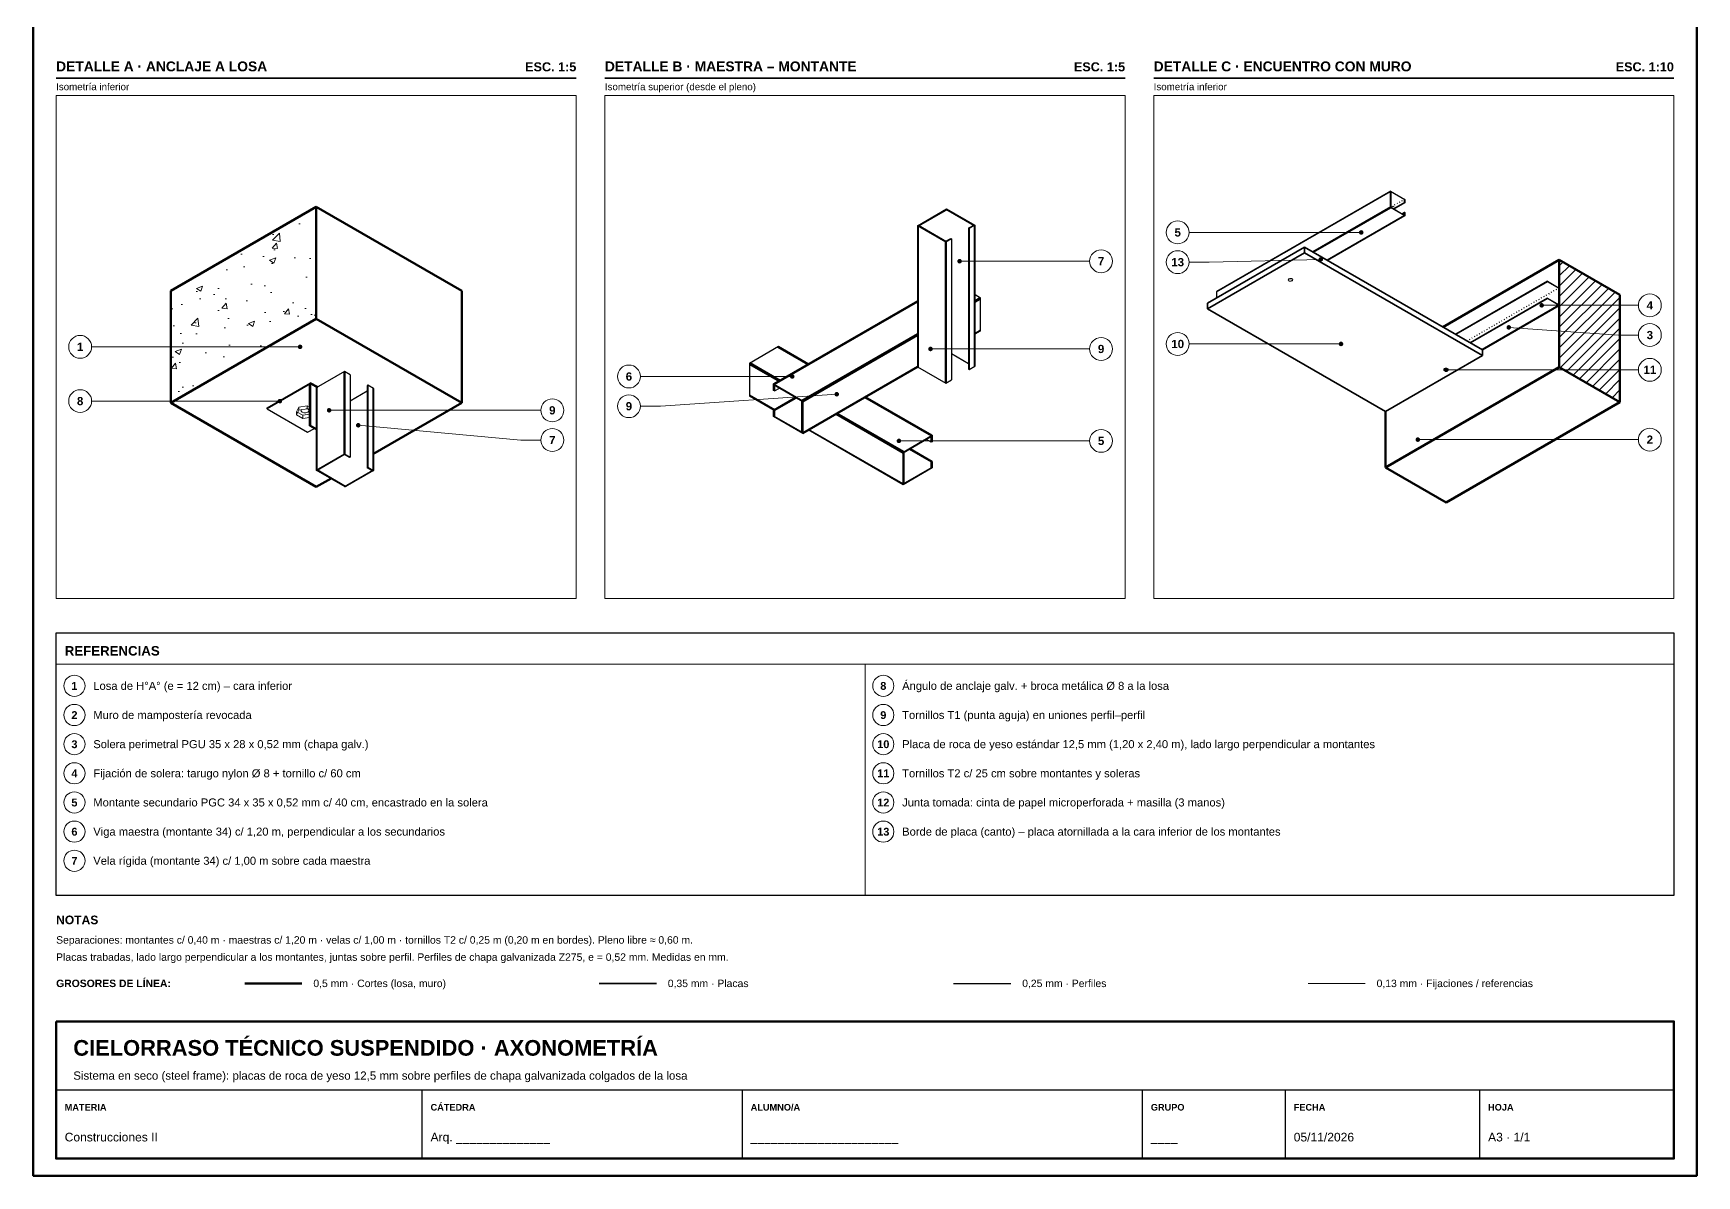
# Model space of a CAD drawing. Header units: millimetres. Extents: x 3 to 294, y 3 to 417.
# Drawn here: x 3 to 294, y 3 to 202.9 of the extents above; entities that cross this region are included whole.
import ezdxf
from ezdxf.enums import TextEntityAlignment as Align

# ---------------------------------------------------------------- set-up
doc = ezdxf.new("R2010")
doc.units = ezdxf.units.MM
for name, color, linetype, lineweight in [('A-FIJACIONES', 7, 'Continuous', 13), ('A-LOSA-CORTE', 7, 'Continuous', 50), ('A-MURO-CORTE', 7, 'Continuous', 50), ('A-PERFILES-GALV', 7, 'Continuous', 25), ('A-PLACAS-YESO', 7, 'Continuous', 35), ('A-RAYADOS', 8, 'Continuous', 9), ('T-MARCO-ROTULO', 7, 'Continuous', 25), ('T-REFERENCIAS', 7, 'Continuous', 13), ('T-TEXTOS', 7, 'Continuous', 18)]:
    doc.layers.add(name, color=color, linetype=linetype, lineweight=lineweight)
doc.styles.add('ARIAL', font='arial.ttf')
doc.styles.add('ARIAL-NEGRITA', font='arialbd.ttf')

msp = doc.modelspace()

# ---------------------------------------------------------------- hatches: boundary and pattern name
at = {"layer": 'A-RAYADOS'}
h = msp.add_hatch(dxfattribs=at)
h.set_pattern_fill('AR-CONC', color=256, scale=0.06)
h.paths.add_polyline_path([(27.04, 138.2), (27.04, 157.8), (52.5, 172.49), (52.5, 152.9)])
h = msp.add_hatch(dxfattribs=at)
h.set_pattern_fill('ANSI31', color=256, scale=0.4)
h.paths.add_polyline_path([(269.96, 163.21), (280.56, 157.08), (280.56, 138.3), (269.96, 144.43)])
at = {"layer": 'T-REFERENCIAS'}
h = msp.add_hatch(color=256, dxfattribs=at)
h.dxf.hatch_style = 1
edge = h.paths.add_edge_path()
edge.add_arc((235.31, 168.02), 0.4, 0, 360)
h = msp.add_hatch(color=256, dxfattribs=at)
h.dxf.hatch_style = 1
edge = h.paths.add_edge_path()
edge.add_arc((165.05, 162.98), 0.4, 0, 360)
h = msp.add_hatch(color=256, dxfattribs=at)
h.dxf.hatch_style = 1
edge = h.paths.add_edge_path()
edge.add_arc((228.24, 163.31), 0.4, 0, 360)
h = msp.add_hatch(color=256, dxfattribs=at)
h.dxf.hatch_style = 1
edge = h.paths.add_edge_path()
edge.add_arc((266.88, 155.27), 0.4, 0, 360)
h = msp.add_hatch(color=256, dxfattribs=at)
h.dxf.hatch_style = 1
edge = h.paths.add_edge_path()
edge.add_arc((261.12, 151.41), 0.4, 0, 360)
h = msp.add_hatch(color=256, dxfattribs=at)
h.dxf.hatch_style = 1
edge = h.paths.add_edge_path()
edge.add_arc((231.77, 148.51), 0.4, 0, 360)
h = msp.add_hatch(color=256, dxfattribs=at)
h.dxf.hatch_style = 1
edge = h.paths.add_edge_path()
edge.add_arc((49.67, 148), 0.4, 0, 360)
h = msp.add_hatch(color=256, dxfattribs=at)
h.dxf.hatch_style = 1
edge = h.paths.add_edge_path()
edge.add_arc((159.96, 147.63), 0.4, 0, 360)
h = msp.add_hatch(color=256, dxfattribs=at)
h.dxf.hatch_style = 1
edge = h.paths.add_edge_path()
edge.add_arc((135.77, 142.82), 0.4, 0, 360)
h = msp.add_hatch(color=256, dxfattribs=at)
h.dxf.hatch_style = 1
edge = h.paths.add_edge_path()
edge.add_arc((250.16, 143.98), 0.4, 0, 360)
h = msp.add_hatch(color=256, dxfattribs=at)
h.dxf.hatch_style = 1
edge = h.paths.add_edge_path()
edge.add_arc((143.55, 139.71), 0.4, 0, 360)
h = msp.add_hatch(color=256, dxfattribs=at)
h.dxf.hatch_style = 1
edge = h.paths.add_edge_path()
edge.add_arc((46.14, 138.51), 0.4, 0, 360)
h = msp.add_hatch(color=256, dxfattribs=at)
h.dxf.hatch_style = 1
edge = h.paths.add_edge_path()
edge.add_arc((54.76, 136.9), 0.4, 0, 360)
h = msp.add_hatch(color=256, dxfattribs=at)
h.dxf.hatch_style = 1
edge = h.paths.add_edge_path()
edge.add_arc((59.85, 134.28), 0.4, 0, 360)
h = msp.add_hatch(color=256, dxfattribs=at)
h.dxf.hatch_style = 1
edge = h.paths.add_edge_path()
edge.add_arc((154.44, 131.55), 0.4, 0, 360)
h = msp.add_hatch(color=256, dxfattribs=at)
h.dxf.hatch_style = 1
edge = h.paths.add_edge_path()
edge.add_arc((245.21, 131.77), 0.4, 0, 360)

# ---------------------------------------------------------------- linework, layer by layer
at = {"layer": 'A-FIJACIONES'}
for p, q in [((222.54, 159.73), (222.56, 159.83)), ((222.56, 159.77), (222.54, 159.67)), ((222.59, 159.63), (222.54, 159.73)), ((222.54, 159.67), (222.59, 159.57)), ((222.56, 159.83), (222.65, 159.92)), ((222.65, 159.86), (222.56, 159.77)), ((222.72, 159.56), (222.59, 159.63)), ((222.59, 159.57), (222.72, 159.5)), ((222.65, 159.92), (222.8, 159.97)), ((222.8, 159.91), (222.65, 159.86)), ((222.89, 159.52), (222.72, 159.56)), ((222.72, 159.5), (222.89, 159.47)), ((222.8, 159.97), (222.98, 159.98)), ((222.98, 159.93), (222.8, 159.91)), ((223.07, 159.54), (222.89, 159.52)), ((222.89, 159.47), (223.07, 159.48)), ((222.98, 159.98), (223.15, 159.95)), ((223.15, 159.89), (222.98, 159.93)), ((223.22, 159.59), (223.07, 159.54)), ((223.07, 159.48), (223.22, 159.53)), ((223.15, 159.95), (223.27, 159.88)), ((223.27, 159.82), (223.15, 159.89)), ((223.31, 159.68), (223.22, 159.59)), ((223.22, 159.53), (223.31, 159.62)), ((223.27, 159.88), (223.33, 159.78)), ((223.33, 159.72), (223.27, 159.82)), ((223.33, 159.78), (223.31, 159.68)), ((223.31, 159.62), (223.33, 159.72)), ((249.76, 144.01), (249.78, 144.11)), ((249.78, 144.06), (249.76, 143.95)), ((249.82, 143.91), (249.76, 144.01)), ((249.76, 143.95), (249.82, 143.86)), ((249.78, 144.11), (249.87, 144.2)), ((249.87, 144.14), (249.78, 144.06)), ((249.94, 143.84), (249.82, 143.91)), ((249.82, 143.86), (249.94, 143.78)), ((249.87, 144.2), (250.02, 144.25)), ((250.02, 144.2), (249.87, 144.14)), ((250.11, 143.81), (249.94, 143.84)), ((249.94, 143.78), (250.11, 143.75)), ((250.02, 144.25), (250.2, 144.27)), ((250.2, 144.21), (250.02, 144.2)), ((250.29, 143.82), (250.11, 143.81)), ((250.11, 143.75), (250.29, 143.76)), ((250.2, 144.27), (250.37, 144.23)), ((250.37, 144.17), (250.2, 144.21)), ((250.44, 143.87), (250.29, 143.82)), ((250.29, 143.76), (250.44, 143.82)), ((250.37, 144.23), (250.5, 144.16)), ((250.5, 144.1), (250.37, 144.17)), ((250.53, 143.96), (250.44, 143.87)), ((250.44, 143.82), (250.53, 143.9)), ((250.5, 144.16), (250.55, 144.06)), ((250.55, 144), (250.5, 144.1)), ((250.55, 144.06), (250.53, 143.96)), ((250.53, 143.9), (250.55, 144)), ((49.07, 136.64), (49.46, 137.48)), ((49.46, 136.94), (49.07, 136.1)), ((49.46, 137.48), (50.91, 137.7)), ((49.46, 136.94), (49.46, 137.48)), ((50.91, 137.16), (49.46, 136.94)), ((49.9, 137.03), (49.84, 136.97)), ((49.84, 136.97), (49.84, 136.76)), ((51.02, 137.15), (50.81, 137.22)), ((50.91, 137.7), (50.91, 137.16)), ((50.91, 137.7), (51.33, 137.45)), ((51.33, 136.92), (50.91, 137.16)), ((51.2, 136.97), (51.02, 137.15)), ((51.2, 136.76), (51.2, 136.97)), ((49.07, 136.64), (49.07, 136.1)), ((50.13, 136.03), (49.07, 136.64)), ((49.07, 136.1), (50.13, 135.49)), ((49.84, 136.76), (50.03, 136.58)), ((50.03, 136.58), (50.34, 136.47)), ((51.34, 136.21), (50.13, 136.03)), ((50.13, 136.03), (50.13, 135.49)), ((50.13, 135.49), (51.34, 135.67)), ((50.34, 136.47), (50.7, 136.47)), ((50.7, 136.47), (51.02, 136.58)), ((51.02, 136.58), (51.2, 136.76))]:
    msp.add_line(p, q, dxfattribs=at)
at = {"layer": 'A-LOSA-CORTE'}
for p, q in [((27.04, 157.8), (52.5, 172.49)), ((52.5, 172.49), (52.5, 152.9)), ((52.5, 172.49), (77.96, 157.8)), ((27.04, 138.2), (27.04, 157.8)), ((77.96, 157.8), (77.85, 157.74)), ((77.96, 138.2), (77.96, 157.8)), ((52.5, 152.9), (27.04, 138.2)), ((52.5, 152.9), (77.96, 138.2)), ((52.5, 123.51), (27.04, 138.2)), ((62.42, 129.23), (77.96, 138.2)), ((52.5, 123.51), (55.09, 125)), ((52.5, 123.63), (52.5, 123.51))]:
    msp.add_line(p, q, dxfattribs=at)
at = {"layer": 'A-MURO-CORTE'}
for p, q in [((269.96, 163.21), (249.61, 151.46)), ((269.96, 163.21), (280.56, 157.08)), ((269.96, 144.43), (269.96, 163.21)), ((280.56, 157.08), (280.45, 157.02)), ((280.56, 157.08), (280.56, 138.3)), ((269.96, 144.43), (239.55, 126.87)), ((280.56, 138.3), (269.96, 144.43)), ((239.55, 136.82), (239.55, 126.87)), ((250.16, 120.75), (280.56, 138.3)), ((239.55, 126.87), (250.16, 120.75)), ((250.16, 120.75), (250.16, 120.87))]:
    msp.add_line(p, q, dxfattribs=at)
at = {"layer": 'A-PERFILES-GALV'}
for p, q in [((240.4, 175.25), (209.99, 157.7)), ((240.4, 175.25), (209.99, 157.7)), ((209.99, 157.61), (240.4, 175.17)), ((240.47, 175.21), (221.86, 164.46)), ((240.4, 175.25), (240.47, 175.21)), ((240.4, 172.39), (240.4, 175.25)), ((240.4, 175.25), (242.94, 173.78)), ((240.4, 175.17), (240.4, 175.25)), ((242.94, 173.7), (240.4, 175.17)), ((240.47, 175.21), (240.47, 172.35)), ((157.69, 169.19), (162.78, 172.13)), ((162.92, 172.05), (157.83, 169.11)), ((162.64, 172.05), (162.78, 172.13)), ((167.59, 169.19), (162.64, 172.05)), ((162.64, 171.92), (162.64, 172.05)), ((162.78, 172.13), (162.92, 172.05)), ((162.78, 172.13), (162.78, 172)), ((162.78, 172.13), (167.73, 169.27)), ((162.78, 172.13), (162.78, 172)), ((162.92, 172.05), (162.92, 171.92)), ((240.4, 172.47), (226.76, 164.6)), ((240.4, 172.39), (226.87, 164.58)), ((240.4, 172.39), (226.87, 164.58)), ((226.94, 164.54), (240.47, 172.35)), ((240.4, 172.47), (242.94, 171)), ((240.4, 172.39), (240.4, 172.47)), ((242.94, 170.92), (240.4, 172.39)), ((240.47, 172.35), (240.4, 172.39)), ((240.71, 172.57), (240.82, 172.63)), ((241, 172.57), (240.89, 172.51)), ((242.87, 173.25), (240.93, 172.13)), ((242.94, 173.21), (241, 172.08)), ((241.14, 172.82), (241.25, 172.88)), ((241.58, 173.07), (241.68, 173.13)), ((242.01, 173.32), (242.12, 173.38)), ((242.44, 173.57), (242.55, 173.63)), ((242.77, 173.76), (242.87, 173.82)), ((242.94, 173.78), (242.84, 173.72)), ((242.94, 173.78), (242.84, 173.72)), ((242.94, 173.7), (242.84, 173.64)), ((242.87, 173.25), (242.87, 173.82)), ((242.87, 173.82), (242.94, 173.78)), ((242.94, 173.21), (242.87, 173.25)), ((242.94, 173.78), (242.94, 173.7)), ((242.94, 173.78), (242.94, 173.21)), ((157.69, 169.19), (157.83, 169.27)), ((157.69, 169.19), (157.69, 144.53)), ((162.64, 166.33), (157.69, 169.19)), ((157.69, 169.19), (157.69, 144.53)), ((157.83, 169.11), (157.69, 169.19)), ((157.83, 169.27), (162.78, 166.41)), ((157.83, 144.45), (157.83, 169.11)), ((166.6, 168.78), (167.59, 169.35)), ((167.73, 169.27), (166.74, 168.7)), ((167.59, 169.23), (167.59, 169.35)), ((167.59, 169.35), (167.73, 169.27)), ((167.73, 169.27), (167.59, 169.19)), ((167.59, 169.19), (167.59, 144.53)), ((167.73, 169.27), (167.73, 144.61)), ((167.73, 169.27), (167.73, 144.61)), ((242.87, 170.96), (229.35, 163.15)), ((242.94, 170.92), (229.42, 163.11)), ((242.94, 170.92), (229.42, 163.11)), ((237.43, 167.82), (239.81, 169.19)), ((240.02, 169.32), (241.97, 170.44)), ((242.19, 170.57), (242.94, 171)), ((242.44, 171.29), (242.87, 171.54)), ((242.94, 171.49), (242.62, 171.31)), ((242.87, 170.96), (242.87, 171.54)), ((242.87, 171.54), (242.94, 171.49)), ((242.94, 170.92), (242.87, 170.96)), ((242.94, 171.49), (242.94, 170.92)), ((242.94, 171), (242.94, 170.92)), ((162.5, 166.41), (163.49, 166.98)), ((162.5, 166.41), (162.5, 141.75)), ((162.64, 166.33), (162.5, 166.41)), ((163.63, 166.9), (162.64, 166.33)), ((162.78, 166.41), (162.64, 166.33)), ((162.64, 166.33), (162.64, 141.67)), ((162.64, 166.33), (162.64, 141.67)), ((162.78, 141.75), (162.78, 166.41)), ((163.49, 166.86), (163.49, 166.98)), ((163.49, 166.98), (163.63, 166.9)), ((163.63, 166.9), (163.63, 142.24)), ((166.6, 168.78), (166.6, 144.12)), ((166.74, 168.7), (166.6, 168.78)), ((166.74, 168.7), (166.74, 144.04)), ((233.1, 165.32), (235.05, 166.44)), ((235.26, 166.57), (237.21, 167.69)), ((219.48, 163.09), (210.06, 157.66)), ((221.64, 164.34), (219.69, 163.22)), ((229.42, 163.2), (230.72, 163.95)), ((230.93, 164.07), (232.88, 165.19)), ((210.06, 157.66), (209.99, 157.7)), ((209.99, 157.7), (209.99, 156.45)), ((209.99, 157.7), (209.99, 157.61)), ((210.06, 156.54), (210.06, 157.66)), ((267.87, 159.47), (251.86, 150.23)), ((267.87, 159.39), (251.86, 150.14)), ((267.87, 159.47), (269.96, 158.27)), ((267.87, 159.39), (267.87, 159.47)), ((269.96, 158.19), (267.87, 159.39)), ((268.15, 157.31), (268.05, 157.25)), ((268.33, 157.25), (268.22, 157.19)), ((268.59, 157.56), (268.48, 157.5)), ((269.02, 157.81), (268.91, 157.75)), ((269.45, 158.06), (269.34, 158)), ((269.89, 158.31), (269.78, 158.25)), ((269.89, 158.31), (269.96, 158.27)), ((269.89, 155.29), (269.89, 158.31)), ((269.96, 158.27), (269.96, 155.25)), ((269.96, 158.27), (269.96, 158.19)), ((132.52, 141.51), (157.69, 156.04)), ((157.69, 156.04), (132.52, 141.51)), ((132.66, 141.43), (157.72, 155.9)), ((167.72, 156.12), (168.58, 156.61)), ((167.75, 155.97), (168.72, 156.53)), ((168.72, 156.53), (167.75, 155.97)), ((167.75, 155.81), (168.72, 156.37)), ((168.72, 156.53), (167.77, 157.08)), ((168.72, 156.53), (168.58, 156.61)), ((168.62, 156.43), (168.72, 156.37)), ((168.72, 150.82), (168.72, 156.53)), ((168.72, 156.37), (168.72, 156.53)), ((267.87, 156.53), (254.34, 148.72)), ((254.45, 148.7), (267.87, 156.45)), ((269.89, 155.29), (256.47, 147.54)), ((269.96, 155.25), (256.54, 147.5)), ((256.54, 147.5), (269.96, 155.25)), ((262.96, 154.31), (262.85, 154.25)), ((263.39, 154.56), (263.28, 154.5)), ((263.83, 154.81), (263.72, 154.75)), ((264.26, 155.06), (264.15, 155)), ((264.69, 155.31), (264.58, 155.25)), ((265.12, 155.56), (265.02, 155.5)), ((265.56, 155.81), (265.45, 155.75)), ((265.99, 156.06), (265.88, 156)), ((266.42, 156.31), (266.31, 156.25)), ((266.86, 156.56), (266.75, 156.5)), ((267.29, 156.81), (267.18, 156.75)), ((267.72, 157.06), (267.61, 157)), ((267.87, 156.53), (269.96, 155.33)), ((267.87, 156.45), (267.87, 156.53)), ((269.96, 155.25), (267.87, 156.45)), ((268.33, 154.39), (268.22, 154.33)), ((268.77, 154.64), (268.66, 154.58)), ((269.2, 154.89), (269.09, 154.83)), ((269.63, 155.14), (269.52, 155.08)), ((269.96, 155.25), (269.89, 155.29)), ((269.96, 155.33), (269.96, 155.25)), ((258.2, 151.56), (258.09, 151.5)), ((258.63, 151.81), (258.52, 151.75)), ((259.06, 152.06), (258.96, 152)), ((259.5, 152.31), (259.39, 152.25)), ((259.93, 152.56), (259.82, 152.5)), ((260.36, 152.81), (260.25, 152.75)), ((260.8, 153.06), (260.69, 153)), ((261.23, 153.31), (261.12, 153.25)), ((261.66, 153.56), (261.55, 153.5)), ((262.09, 153.81), (261.99, 153.75)), ((262.53, 154.06), (262.42, 154)), ((263.14, 151.39), (263.03, 151.33)), ((263.57, 151.64), (263.46, 151.58)), ((264, 151.89), (263.9, 151.83)), ((264.44, 152.14), (264.33, 152.08)), ((264.87, 152.39), (264.76, 152.33)), ((265.3, 152.64), (265.19, 152.58)), ((265.74, 152.89), (265.63, 152.83)), ((266.17, 153.14), (266.06, 153.08)), ((266.6, 153.39), (266.49, 153.33)), ((267.03, 153.64), (266.93, 153.58)), ((267.47, 153.89), (267.36, 153.83)), ((267.9, 154.14), (267.79, 154.08)), ((137.47, 138.65), (157.67, 150.31)), ((137.61, 138.57), (157.7, 150.17)), ((157.7, 150.17), (137.61, 138.57)), ((137.61, 138.41), (157.7, 150.01)), ((167.75, 150.42), (168.72, 150.98)), ((167.75, 150.26), (168.72, 150.82)), ((168.72, 150.82), (167.75, 150.26)), ((168.62, 150.88), (168.72, 150.82)), ((168.65, 150.86), (168.72, 150.82)), ((168.72, 150.82), (168.72, 150.98)), ((254.3, 149.31), (254.2, 149.25)), ((254.74, 149.56), (254.63, 149.5)), ((255.17, 149.81), (255.06, 149.75)), ((255.6, 150.06), (255.49, 150)), ((256.03, 150.31), (255.93, 150.25)), ((256.47, 150.56), (256.36, 150.5)), ((256.9, 150.81), (256.79, 150.75)), ((257.33, 151.06), (257.23, 151)), ((257.77, 151.31), (257.66, 151.25)), ((258.38, 148.64), (258.27, 148.58)), ((258.81, 148.89), (258.7, 148.83)), ((259.24, 149.14), (259.14, 149.08)), ((259.68, 149.39), (259.57, 149.33)), ((260.11, 149.64), (260, 149.58)), ((260.54, 149.89), (260.43, 149.83)), ((260.97, 150.14), (260.87, 150.08)), ((261.41, 150.39), (261.3, 150.33)), ((261.84, 150.64), (261.73, 150.58)), ((262.27, 150.89), (262.17, 150.83)), ((262.71, 151.14), (262.6, 151.08)), ((133.37, 148.04), (128.28, 145.1)), ((133.37, 148.04), (133.23, 147.96)), ((133.23, 147.96), (133.23, 147.84)), ((133.23, 147.96), (138.51, 144.91)), ((133.37, 147.96), (133.37, 148.04)), ((138.66, 144.99), (133.37, 148.04)), ((133.37, 147.93), (133.37, 148.04)), ((138.66, 144.99), (133.37, 148.04)), ((163.61, 146.83), (166.62, 145.09)), ((257.08, 147.89), (256.97, 147.83)), ((257.51, 148.14), (257.4, 148.08)), ((257.95, 148.39), (257.84, 148.33)), ((57.45, 143.67), (52.5, 140.81)), ((57.45, 143.67), (57.31, 143.59)), ((57.31, 143.59), (57.41, 143.53)), ((57.31, 143.59), (57.31, 129.22)), ((57.45, 143.67), (57.45, 129.3)), ((58.44, 143.1), (57.45, 143.67)), ((57.45, 143.67), (57.45, 129.3)), ((57.59, 143.59), (57.45, 143.67)), ((57.48, 143.53), (57.59, 143.59)), ((57.59, 129.22), (57.59, 143.59)), ((58.37, 143.06), (58.44, 143.1)), ((58.44, 143.1), (58.44, 128.73)), ((128.42, 145.18), (128.28, 145.1)), ((128.28, 145.1), (128.28, 139.39)), ((133.56, 142.05), (128.28, 145.1)), ((128.28, 145.1), (128.28, 144.94)), ((133.56, 142.05), (128.28, 145.1)), ((128.28, 144.94), (133.46, 141.95)), ((133.71, 142.13), (128.42, 145.18)), ((137.61, 133.02), (157.7, 144.62)), ((137.61, 132.85), (157.81, 144.52)), ((157.81, 144.52), (137.61, 132.85)), ((157.76, 144.57), (157.69, 144.53)), ((157.69, 144.53), (162.64, 141.67)), ((157.69, 144.53), (157.83, 144.45)), ((166.6, 144.12), (166.74, 144.04)), ((166.74, 144.04), (167.73, 144.61)), ((167.59, 144.53), (167.73, 144.61)), ((167.73, 144.61), (167.66, 144.65)), ((43.93, 137.34), (51.52, 141.72)), ((51.52, 141.53), (43.93, 137.14)), ((51.35, 141.62), (51.52, 141.72)), ((51.35, 134.18), (51.35, 141.62)), ((51.52, 141.72), (51.52, 134.27)), ((51.52, 141.72), (52.7, 141.04)), ((52.7, 141.04), (51.52, 141.72)), ((51.52, 141.72), (51.52, 141.53)), ((51.52, 141.53), (52.7, 140.84)), ((52.64, 140.9), (52.5, 140.81)), ((52.5, 140.81), (52.57, 140.77)), ((52.5, 140.81), (52.5, 126.44)), ((52.5, 140.81), (52.61, 140.75)), ((52.5, 140.81), (52.5, 126.44)), ((52.75, 140.84), (52.64, 140.9)), ((52.64, 126.53), (52.64, 140.9)), ((61.43, 140.26), (58.42, 138.52)), ((61.55, 141.3), (61.41, 141.22)), ((61.41, 141.22), (61.41, 126.85)), ((61.55, 141.3), (61.55, 126.93)), ((62.54, 140.73), (61.55, 141.3)), ((62.4, 140.81), (62.29, 140.75)), ((62.4, 140.81), (62.4, 126.44)), ((62.54, 140.73), (62.4, 140.81)), ((62.43, 140.67), (62.54, 140.73)), ((62.47, 140.69), (62.54, 140.73)), ((62.54, 140.73), (62.54, 126.36)), ((62.54, 140.73), (62.54, 126.36)), ((132.52, 141.51), (137.61, 138.57)), ((132.52, 141.35), (132.52, 141.51)), ((132.52, 140.37), (132.52, 141.51)), ((132.52, 141.51), (132.66, 141.43)), ((137.61, 138.41), (132.52, 141.35)), ((132.66, 140.28), (132.52, 140.37)), ((132.66, 141.43), (132.66, 140.28)), ((132.66, 140.28), (133.53, 140.78)), ((162.6, 141.81), (162.5, 141.75)), ((162.5, 141.75), (162.64, 141.67)), ((162.64, 141.67), (163.63, 142.24)), ((162.64, 141.67), (162.78, 141.75)), ((162.78, 141.75), (162.68, 141.82)), ((163.63, 142.24), (163.56, 142.28)), ((43.93, 137.14), (43.93, 137.34)), ((43.93, 137.14), (51, 133.06)), ((128.28, 139.55), (128.28, 139.39)), ((132.7, 136.99), (128.28, 139.55)), ((128.28, 139.39), (128.38, 139.45)), ((128.28, 139.39), (128.35, 139.43)), ((132.59, 136.89), (128.28, 139.39)), ((132.59, 136.89), (128.28, 139.39)), ((136.41, 139.18), (132.52, 136.94)), ((132.52, 135.79), (132.52, 136.94)), ((132.52, 136.94), (132.66, 136.85)), ((132.66, 136.85), (136.44, 139.04)), ((132.66, 136.85), (132.66, 135.71)), ((137.47, 138.65), (137.61, 138.57)), ((137.47, 132.94), (137.47, 138.65)), ((137.61, 138.57), (137.61, 132.85)), ((137.61, 138.57), (137.61, 138.41)), ((148.44, 139.17), (160.1, 132.45)), ((160.24, 132.53), (148.58, 139.26)), ((160.24, 132.53), (148.58, 139.26)), ((51.52, 134.27), (51.35, 134.18)), ((51.35, 134.18), (52.53, 133.5)), ((52.49, 133.72), (51.52, 134.27)), ((132.52, 135.96), (137.61, 133.02)), ((132.52, 135.79), (132.52, 135.96)), ((132.66, 135.71), (132.52, 135.79)), ((137.61, 132.85), (132.52, 135.79)), ((143.38, 136.22), (155.15, 129.42)), ((155.15, 129.59), (143.49, 136.32)), ((155.15, 129.59), (143.49, 136.32)), ((155.29, 129.67), (143.63, 136.4)), ((51, 133.06), (52.18, 133.74)), ((51, 133.16), (51, 133.06)), ((137.47, 132.94), (137.69, 133.06)), ((137.61, 132.85), (137.47, 132.94)), ((137.61, 133.02), (137.61, 132.85)), ((155.15, 123.87), (138.53, 133.47)), ((155.15, 123.87), (138.53, 133.47)), ((155.15, 124.04), (138.64, 133.57)), ((155.15, 129.59), (160.24, 132.53)), ((160.24, 132.36), (155.15, 129.42)), ((160.1, 131.3), (159.23, 131.8)), ((160.1, 132.45), (160.24, 132.53)), ((160.1, 131.3), (160.1, 132.45)), ((160.24, 131.38), (160.1, 131.3)), ((160.24, 132.53), (160.24, 132.36)), ((160.24, 132.53), (160.24, 131.38)), ((52.5, 126.44), (57.45, 129.3)), ((57.59, 129.22), (52.64, 126.36)), ((57.31, 129.22), (57.45, 129.3)), ((58.3, 128.65), (57.31, 129.22)), ((57.45, 129.3), (58.44, 128.73)), ((57.45, 129.3), (57.59, 129.22)), ((58.44, 128.73), (58.3, 128.65)), ((155.15, 129.59), (155.29, 129.67)), ((155.15, 123.87), (155.15, 129.59)), ((155.15, 129.42), (155.15, 129.59)), ((155.29, 129.67), (155.29, 123.95)), ((156.21, 130.12), (160.1, 127.87)), ((160.24, 127.96), (156.46, 130.14)), ((52.5, 126.44), (52.64, 126.53)), ((52.64, 126.36), (52.5, 126.44)), ((57.59, 123.51), (52.5, 126.44)), ((52.64, 126.53), (57.73, 123.59)), ((52.64, 126.49), (52.64, 126.36)), ((57.45, 123.59), (62.4, 126.44)), ((62.54, 126.36), (57.59, 123.51)), ((61.41, 126.85), (61.55, 126.93)), ((62.4, 126.28), (61.41, 126.85)), ((61.55, 126.93), (62.54, 126.36)), ((62.4, 126.44), (62.54, 126.36)), ((62.4, 126.28), (62.4, 126.41)), ((62.54, 126.36), (62.4, 126.28)), ((155.15, 124.04), (160.24, 126.98)), ((160.24, 126.81), (155.15, 123.87)), ((160.1, 127.87), (160.24, 127.96)), ((160.1, 126.73), (160.1, 127.87)), ((160.24, 126.81), (160.1, 126.73)), ((160.24, 126.81), (160.13, 126.87)), ((160.24, 126.81), (160.13, 126.87)), ((160.24, 127.96), (160.24, 126.81)), ((160.24, 126.98), (160.24, 126.81)), ((57.45, 123.59), (57.45, 123.71)), ((57.59, 123.51), (57.45, 123.59)), ((57.59, 123.63), (57.59, 123.51)), ((57.59, 123.63), (57.59, 123.51)), ((57.73, 123.59), (57.59, 123.51)), ((155.07, 124.08), (155.29, 123.95)), ((155.15, 123.87), (155.15, 124.04)), ((155.29, 123.95), (155.15, 123.87))]:
    msp.add_line(p, q, dxfattribs=at)
at = {"layer": 'A-PLACAS-YESO'}
for p, q in [((225.41, 165.45), (208.44, 155.65)), ((208.44, 154.63), (225.41, 164.43)), ((256.52, 147.49), (225.41, 165.45)), ((225.41, 164.43), (225.41, 165.45)), ((225.41, 164.43), (256.52, 146.47)), ((208.44, 155.65), (208.55, 155.59)), ((208.44, 155.65), (208.44, 154.63)), ((239.55, 136.67), (208.44, 154.63)), ((256.52, 146.47), (239.55, 136.67)), ((256.52, 147.49), (256.52, 146.47)), ((239.55, 136.78), (239.55, 136.67))]:
    msp.add_line(p, q, dxfattribs=at)
at = {"layer": 'T-MARCO-ROTULO', "lineweight": 70}
msp.add_lwpolyline([(3, 417), (294, 417), (294, 3), (3, 3)], close=True, dxfattribs=at)
at = {"layer": 'T-MARCO-ROTULO', "lineweight": 35}
for points in [[(7, 195), (98, 195)], [(103, 195), (194, 195)], [(199, 195), (290, 195)], [(102, 36.6), (112, 36.6)]]:
    msp.add_lwpolyline(points, dxfattribs=at)
at = {"layer": 'T-MARCO-ROTULO', "lineweight": 18}
for points in [[(7, 192), (98, 192), (98, 104), (7, 104)], [(103, 192), (194, 192), (194, 104), (103, 104)], [(199, 192), (290, 192), (290, 104), (199, 104)]]:
    msp.add_lwpolyline(points, close=True, dxfattribs=at)
at = {"layer": 'T-MARCO-ROTULO', "lineweight": 25}
msp.add_lwpolyline([(7, 98), (290, 98), (290, 52), (7, 52)], close=True, dxfattribs=at)
at = {"layer": 'T-MARCO-ROTULO', "lineweight": 18}
msp.add_lwpolyline([(7, 92.5), (290, 92.5)], dxfattribs=at)
at = {"layer": 'T-MARCO-ROTULO', "lineweight": 13}
for points in [[(148.5, 92.5), (148.5, 52)], [(226, 36.6), (236, 36.6)]]:
    msp.add_lwpolyline(points, dxfattribs=at)
at = {"layer": 'T-MARCO-ROTULO', "lineweight": 50}
msp.add_lwpolyline([(40, 36.6), (50, 36.6)], dxfattribs=at)
at = {"layer": 'T-MARCO-ROTULO', "lineweight": 25}
for points in [[(164, 36.6), (174, 36.6)], [(7, 18), (290, 18)], [(71, 18), (71, 6)], [(127, 18), (127, 6)], [(197, 18), (197, 6)], [(222, 18), (222, 6)], [(256, 18), (256, 6)]]:
    msp.add_lwpolyline(points, dxfattribs=at)
at = {"layer": 'T-MARCO-ROTULO', "lineweight": 50}
msp.add_lwpolyline([(7, 30), (290, 30), (290, 6), (7, 6)], close=True, dxfattribs=at)
at = {"layer": 'T-REFERENCIAS', "lineweight": 13}
for points in [[(235.31, 168.02), (208.7, 168.02), (205.2, 168.02)], [(165.05, 162.98), (184.3, 162.98), (187.8, 162.98)], [(228.24, 163.31), (208.7, 162.82), (205.2, 162.82)], [(266.88, 155.27), (280.3, 155.27), (283.8, 155.27)], [(261.12, 151.41), (280.3, 150.07), (283.8, 150.07)], [(231.77, 148.51), (208.7, 148.51), (205.2, 148.51)], [(49.67, 148), (16.7, 148), (13.2, 148)], [(159.96, 147.63), (184.3, 147.63), (187.8, 147.63)], [(135.77, 142.82), (112.7, 142.82), (109.2, 142.82)], [(250.16, 143.98), (280.3, 143.98), (283.8, 143.98)], [(143.55, 139.71), (112.7, 137.62), (109.2, 137.62)], [(46.14, 138.51), (16.7, 138.51), (13.2, 138.51)], [(54.76, 136.9), (88.3, 136.9), (91.8, 136.9)], [(59.85, 134.28), (88.3, 131.7), (91.8, 131.7)], [(154.44, 131.55), (184.3, 131.55), (187.8, 131.55)], [(245.21, 131.77), (280.3, 131.77), (283.8, 131.77)]]:
    msp.add_lwpolyline(points, dxfattribs=at)
at = {"layer": 'T-REFERENCIAS', "lineweight": 18}
for centre, radius in [((203.2, 168.02), 2), ((189.8, 162.98), 2), ((203.2, 162.82), 2), ((285.8, 155.27), 2), ((285.8, 150.07), 2), ((11.2, 148), 2), ((189.8, 147.63), 2), ((203.2, 148.51), 2), ((285.8, 143.98), 2), ((107.2, 142.82), 2), ((11.2, 138.51), 2), ((93.8, 136.9), 2), ((107.2, 137.62), 2), ((93.8, 131.7), 2), ((189.8, 131.55), 2), ((285.8, 131.77), 2), ((10.2, 88.7), 1.85), ((151.7, 88.7), 1.85), ((10.2, 83.6), 1.85), ((151.7, 83.6), 1.85), ((10.2, 78.5), 1.85), ((151.7, 78.5), 1.85), ((10.2, 73.4), 1.85), ((151.7, 73.4), 1.85), ((10.2, 68.3), 1.85), ((151.7, 68.3), 1.85), ((10.2, 63.2), 1.85), ((151.7, 63.2), 1.85), ((10.2, 58.1), 1.85)]:
    msp.add_circle(centre, radius, dxfattribs=at)

# ---------------------------------------------------------------- texts
at = {"layer": 'T-TEXTOS'}
for s, height, style, p in [('DETALLE A · ANCLAJE A LOSA', 1.73, 'ARIAL-NEGRITA', (7, 196.2)), ('DETALLE B · MAESTRA – MONTANTE', 1.73, 'ARIAL-NEGRITA', (103, 196.2)), ('DETALLE C · ENCUENTRO CON MURO', 1.73, 'ARIAL-NEGRITA', (199, 196.2)), ('Isometría inferior', 1.22, 'ARIAL', (7, 192.9)), ('Isometría superior (desde el pleno)', 1.22, 'ARIAL', (103, 192.9)), ('Isometría inferior', 1.22, 'ARIAL', (199, 192.9)), ('REFERENCIAS', 1.66, 'ARIAL-NEGRITA', (8.5, 94)), ('Losa de H°A° (e = 12 cm) – cara inferior', 1.4, 'ARIAL', (13.5, 88)), ('Ángulo de anclaje galv. + broca metálica Ø 8 a la losa', 1.4, 'ARIAL', (155, 88)), ('Muro de mampostería revocada', 1.4, 'ARIAL', (13.5, 82.9)), ('Tornillos T1 (punta aguja) en uniones perfil–perfil', 1.4, 'ARIAL', (155, 82.9)), ('Solera perimetral PGU 35 x 28 x 0,52 mm (chapa galv.)', 1.4, 'ARIAL', (13.5, 77.8)), ('Placa de roca de yeso estándar 12,5 mm (1,20 x 2,40 m), lado largo perpendicular a montantes', 1.4, 'ARIAL', (155, 77.8)), ('Fijación de solera: tarugo nylon Ø 8 + tornillo c/ 60 cm', 1.4, 'ARIAL', (13.5, 72.7)), ('Tornillos T2 c/ 25 cm sobre montantes y soleras', 1.4, 'ARIAL', (155, 72.7)), ('Montante secundario PGC 34 x 35 x 0,52 mm c/ 40 cm, encastrado en la solera', 1.4, 'ARIAL', (13.5, 67.6)), ('Junta tomada: cinta de papel microperforada + masilla (3 manos)', 1.4, 'ARIAL', (155, 67.6)), ('Viga maestra (montante 34) c/ 1,20 m, perpendicular a los secundarios', 1.4, 'ARIAL', (13.5, 62.5)), ('Borde de placa (canto) – placa atornillada a la cara inferior de los montantes', 1.4, 'ARIAL', (155, 62.5)), ('Vela rígida (montante 34) c/ 1,00 m sobre cada maestra', 1.4, 'ARIAL', (13.5, 57.4)), ('NOTAS', 1.51, 'ARIAL-NEGRITA', (7, 47)), ('Separaciones: montantes c/ 0,40 m · maestras c/ 1,20 m · velas c/ 1,00 m · tornillos T2 c/ 0,25 m (0,20 m en bordes). Pleno libre ≈ 0,60 m.', 1.3, 'ARIAL', (7, 43.6)), ('Placas trabadas, lado largo perpendicular a los montantes, juntas sobre perfil. Perfiles de chapa galvanizada Z275, e = 0,52 mm. Medidas en mm.', 1.3, 'ARIAL', (7, 40.6)), ('GROSORES DE LÍNEA:', 1.3, 'ARIAL-NEGRITA', (7, 36)), ('0,5 mm · Cortes (losa, muro)', 1.3, 'ARIAL', (52, 36)), ('0,35 mm · Placas', 1.3, 'ARIAL', (114, 36)), ('0,25 mm · Perfiles', 1.3, 'ARIAL', (176, 36)), ('0,13 mm · Fijaciones / referencias', 1.3, 'ARIAL', (238, 36)), ('CIELORRASO TÉCNICO SUSPENDIDO · AXONOMETRÍA', 2.74, 'ARIAL-NEGRITA', (10, 24)), ('Sistema en seco (steel frame): placas de roca de yeso 12,5 mm sobre perfiles de chapa galvanizada colgados de la losa', 1.44, 'ARIAL', (10, 19.8)), ('MATERIA', 1.15, 'ARIAL-NEGRITA', (8.5, 14.4)), ('CÁTEDRA', 1.15, 'ARIAL-NEGRITA', (72.5, 14.4)), ('ALUMNO/A', 1.15, 'ARIAL-NEGRITA', (128.5, 14.4)), ('GRUPO', 1.15, 'ARIAL-NEGRITA', (198.5, 14.4)), ('FECHA', 1.15, 'ARIAL-NEGRITA', (223.5, 14.4)), ('HOJA', 1.15, 'ARIAL-NEGRITA', (257.5, 14.4)), ('Construcciones II', 1.51, 'ARIAL', (8.5, 9)), ('Arq. ______________', 1.51, 'ARIAL', (72.5, 9)), ('05/11/2026', 1.51, 'ARIAL', (223.5, 9)), ('A3 · 1/1', 1.51, 'ARIAL', (257.5, 9)), ('______________________', 1.51, 'ARIAL', (128.5, 9)), ('____', 1.51, 'ARIAL', (198.5, 9))]:
    msp.add_text(s, height=height, dxfattribs=dict(at, style=style)).set_placement(p)
at = {"layer": 'T-TEXTOS', "style": 'ARIAL-NEGRITA'}
for s, p in [('ESC. 1:5', (98, 196.2)), ('ESC. 1:5', (194, 196.2)), ('ESC. 1:10', (290, 196.2))]:
    msp.add_text(s, height=1.58, dxfattribs=at).set_placement(p, align=Align.RIGHT)
for s, height, p in [('5', 1.44, (203.2, 167.3)), ('7', 1.44, (189.8, 162.26)), ('13', 1.44, (203.2, 162.1)), ('4', 1.44, (285.8, 154.55)), ('1', 1.44, (11.2, 147.28)), ('10', 1.44, (203.2, 147.79)), ('3', 1.44, (285.8, 149.35)), ('9', 1.44, (189.8, 146.91)), ('6', 1.44, (107.2, 142.1)), ('11', 1.44, (285.8, 143.26)), ('8', 1.44, (11.2, 137.79)), ('9', 1.44, (93.8, 136.18)), ('9', 1.44, (107.2, 136.9)), ('7', 1.44, (93.8, 130.98)), ('5', 1.44, (189.8, 130.83)), ('2', 1.44, (285.8, 131.05)), ('1', 1.37, (10.2, 88)), ('8', 1.37, (151.7, 88)), ('2', 1.37, (10.2, 82.9)), ('9', 1.37, (151.7, 82.9)), ('3', 1.37, (10.2, 77.8)), ('10', 1.37, (151.7, 77.8)), ('4', 1.37, (10.2, 72.7)), ('11', 1.37, (151.7, 72.7)), ('5', 1.37, (10.2, 67.6)), ('12', 1.37, (151.7, 67.6)), ('6', 1.37, (10.2, 62.5)), ('13', 1.37, (151.7, 62.5)), ('7', 1.37, (10.2, 57.4))]:
    msp.add_text(s, height=height, dxfattribs=at).set_placement(p, align=Align.CENTER)

doc.saveas('drawing.dxf')
